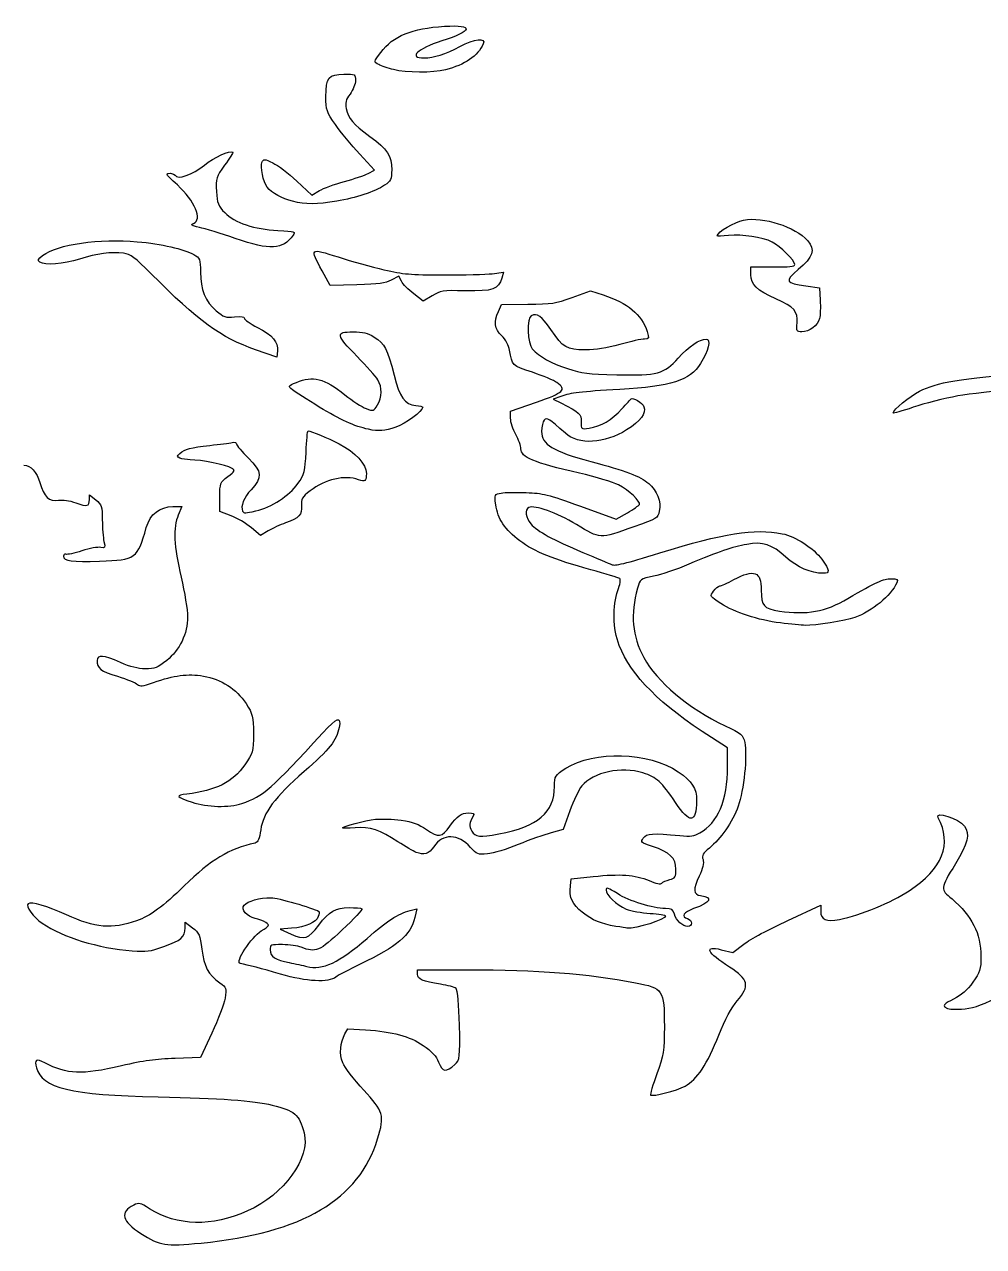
# Model space of a CAD drawing. Extents: x 0 to 500, y 0 to 193.
# Drawn here: x 67.2 to 107.9, y 74.1 to 126 of the extents above; entities that cross this region are included whole.
import ezdxf

# ---------------------------------------------------------------- set-up
doc = ezdxf.new("R2010")
doc.units = 0
doc.layers.add('Layer_1', color=7, linetype='CONTINUOUS')

msp = doc.modelspace()

# ---------------------------------------------------------------- linework, layer by layer
at = {"layer": 'Layer_1', "color": 7}
for points in [[(82.85243, 124.130073), (82.8524, 124.130183)], [(81.77769, 119.720953), (82.0463, 119.865133), (81.41479, 120.542363)], [(78.74286, 119.396483), (79.38249, 118.802853), (79.69937, 118.988803)], [(78.56234, 118.536953), (78.56234, 118.537203)], [(81.2964, 114.993243), (80.16216, 114.963943), (79.82025, 115.582223)], [(83.19157, 115.138723), (83.08183, 115.358263), (82.75624, 115.190393)], [(87.03943, 115.461633), (87.52039, 115.521533), (87.44839, 115.270493)], [(98.02936, 115.412023), (98.02936, 115.746173), (98.9624, 115.746173)], [(100.36737, 114.941973), (100.93824, 114.865473), (100.97204, 114.329633)], [(84.49161, 114.522573), (84.11436, 114.291593), (83.70784, 114.605413)], [(90.4363, 114.455133), (91.21355, 114.733333), (91.7554, 114.558263)], [(87.30799, 113.858953), (87.43677, 114.153363), (88.54791, 114.165163)], [(99.98857, 113.374673), (99.98855, 113.375053)], [(77.92036, 112.181553), (77.88666, 111.917723), (76.9919, 112.229373)], [(89.96255, 110.251243), (89.63436, 110.135183), (89.95279, 109.974403)], [(87.82096, 109.318183), (87.82096, 109.620853), (88.91865, 110.004993)], [(81.78371, 108.851813), (81.7835, 108.851763)], [(69.93467, 105.865253), (69.93767, 106.063003), (70.20862, 105.848223)], [(75.94739, 105.177333), (75.47176, 105.353423), (75.47176, 105.970053)], [(73.47907, 105.565463), (73.86096, 105.565463), (73.70705, 105.208823)], [(90.78544, 105.583783), (92.30864, 105.033893), (92.78159, 105.308013)], [(77.52976, 104.535503), (77.19835, 104.341033), (76.81071, 104.670933), (76.81067, 104.671353)], [(97.03759, 94.526923), (97.04159, 95.315593), (96.36051, 95.751713)], [(90.3386, 92.638423), (90.05731, 91.843943), (89.54363, 91.707963)], [(83.81419, 90.880473), (83.81423, 90.880373)], [(90.36497, 89.453833), (90.40037, 89.755663), (91.33341, 89.853963)], [(83.54982, 88.406133), (83.8333, 88.481333), (83.75, 88.113913)], [(99.59568, 87.986473), (100.99524, 88.629893), (100.99524, 88.380403)], [(73.99543, 87.667043), (73.99843, 87.920863), (74.31382, 87.679223)], [(78.52119, 87.654693), (78.03904, 87.614293), (78.49956, 87.406803)], [(92.29047, 87.736153), (92.29034, 87.736123)], [(96.76769, 86.744893), (97.26022, 86.621383), (97.72817, 86.982213)], [(83.87123, 85.703563), (83.87123, 85.892243), (86.0001, 85.892243)], [(75.13353, 83.202783), (74.64678, 82.159083), (73.57845, 82.124083)], [(80.78843, 83.166423), (80.91378, 83.387723), (81.66464, 83.339023)]]:
    msp.add_lwpolyline(points, dxfattribs=at)
for points in [[(76.12065, 116.958923)], [(99.28807, 100.624493)], [(78.05131, 85.705903)]]:
    msp.add_lwpolyline(points, close=True, dxfattribs=at)
for points in [[(82.30788, 124.862353), (82.83102, 125.560713), (83.62694, 125.886093), (85.02172, 125.971823)], [(85.02172, 125.971823), (86.28438, 126.049423), (86.22853, 125.770413), (84.8965, 125.346363)], [(84.8965, 125.346363), (83.85683, 125.015383), (83.45527, 124.626043), (84.15357, 124.626043)], [(86.66315, 125.219303), (86.44583, 124.718903), (85.8651, 124.322473), (85.05871, 124.124073)], [(85.67044, 125.114373), (86.2835, 125.440713), (86.78219, 125.493423), (86.66315, 125.219303)], [(82.21948, 124.343363), (82.00181, 124.449683), (82.00272, 124.455043), (82.30788, 124.862353)], [(84.15357, 124.626043), (84.54404, 124.626043), (85.07291, 124.796303), (85.67044, 125.114373)], [(82.8524, 124.130183), (82.62526, 124.188383), (82.34044, 124.284283), (82.21948, 124.343363)], [(85.05871, 124.124073), (84.50092, 123.986823), (83.40038, 123.989883), (82.85243, 124.130073)], [(79.97719, 122.980233), (79.98119, 123.784363), (80.10348, 123.937103), (80.74455, 123.937103)], [(80.74455, 123.937103), (81.23066, 123.937103), (81.23465, 123.935103), (81.23465, 123.671533)], [(81.23465, 123.671533), (81.23465, 123.525473), (81.12986, 123.265763), (81.00177, 123.094403)], [(81.00177, 123.094403), (80.82361, 122.856023), (80.78566, 122.709723), (80.84026, 122.471613)], [(80.37879, 121.793723), (80.01356, 122.312123), (79.97458, 122.427273), (79.97719, 122.980233)], [(80.84026, 122.471613), (80.93966, 122.038233), (81.1212, 121.824793), (81.84018, 121.296153)], [(81.41479, 120.542363), (81.06746, 120.914843), (80.60126, 121.477953), (80.37879, 121.793723)], [(81.84018, 121.296153), (82.60366, 120.734783), (82.77142, 120.479453), (82.77142, 119.878793)], [(74.8178, 120.071013), (75.23086, 120.408183), (75.90308, 120.714493), (76.03227, 120.624413)], [(76.03227, 120.624413), (76.04927, 120.612513), (75.88906, 120.362643), (75.67621, 120.069083)], [(73.57367, 119.640573), (73.66977, 119.439443), (74.31941, 119.664173), (74.8178, 120.071013)], [(75.67621, 120.069083), (75.31785, 119.574823), (75.2919, 119.492363), (75.3256, 118.954673)], [(77.49013, 119.131563), (77.31825, 119.353903), (77.1745, 120.022213), (77.26277, 120.188613)], [(77.26277, 120.188613), (77.34587, 120.345273), (77.34767, 120.345193), (77.72471, 120.168013)], [(77.72471, 120.168013), (77.93289, 120.070213), (78.39106, 119.722983), (78.74286, 119.396483)], [(73.22149, 119.685173), (73.22149, 119.765273), (73.53292, 119.725873), (73.57367, 119.640573)], [(73.66844, 119.230793), (73.42262, 119.457843), (73.22149, 119.662323), (73.22149, 119.685173)], [(80.76267, 119.375753), (81.17319, 119.486313), (81.62995, 119.641643), (81.77769, 119.720953)], [(82.77142, 119.878793), (82.77142, 119.469553), (82.73502, 119.389763), (82.46956, 119.217673)], [(74.3577, 117.596863), (74.746, 117.748403), (74.4093, 118.546453), (73.66844, 119.230793)], [(75.3256, 118.954673), (75.3564, 118.463313), (75.4106, 118.325093), (75.67798, 118.056023)], [(78.56234, 118.537203), (78.12809, 118.645173), (77.66972, 118.899273), (77.49013, 119.131563)], [(79.69937, 118.988803), (79.87366, 119.091073), (80.35214, 119.265203), (80.76267, 119.375753)], [(82.46956, 119.217673), (82.03998, 118.939163), (81.24022, 118.672373), (80.44093, 118.540953)], [(80.44093, 118.540953), (79.59453, 118.401793), (79.11083, 118.400833), (78.56234, 118.536953)], [(75.67798, 118.056023), (76.1064, 117.624903), (76.93924, 117.344913), (77.94194, 117.294883)], [(97.71643, 117.739103), (98.55885, 117.897293), (99.90658, 117.462423), (100.4403, 116.860203)], [(74.60468, 117.427963), (74.25649, 117.507863), (74.21043, 117.539393), (74.3577, 117.596863)], [(76.12065, 116.958953), (75.52227, 117.162873), (74.84008, 117.373913), (74.60468, 117.427963)], [(96.60236, 117.074003), (96.60236, 117.227303), (97.34181, 117.668753), (97.71643, 117.739103)], [(67.94286, 116.236533), (68.58253, 116.711363), (70.3641, 116.970223), (71.96802, 116.821373)], [(71.96802, 116.821373), (73.00431, 116.725173), (73.92493, 116.514713), (74.36496, 116.273333)], [(78.58259, 117.094803), (78.12051, 116.468363), (77.63832, 116.441753), (76.12065, 116.958923)], [(77.94194, 117.294883), (78.67404, 117.258383), (78.69776, 117.250983), (78.58259, 117.094803)], [(97.07958, 117.080003), (96.81711, 117.052503), (96.60236, 117.050003), (96.60236, 117.074003)], [(98.93683, 116.803273), (98.50528, 117.017563), (97.67109, 117.141853), (97.07958, 117.080003)], [(100.4403, 116.860203), (100.77687, 116.480433), (100.67647, 116.173223), (100.03942, 115.633593)], [(71.37764, 116.328903), (70.87176, 116.396103), (70.25566, 116.314103), (69.51709, 116.081163)], [(72.55622, 115.458523), (71.85877, 116.160843), (71.68679, 116.287843), (71.37764, 116.328903)], [(79.82025, 115.582223), (79.28368, 116.552533), (79.29368, 116.561273), (80.49371, 116.170833)], [(99.89544, 115.845973), (99.89544, 116.017473), (99.27841, 116.633653), (98.93683, 116.803273)], [(67.82783, 115.955673), (67.71994, 116.030873), (67.74363, 116.088613), (67.94286, 116.236533)], [(69.51709, 116.081163), (68.82924, 115.864283), (68.04274, 115.805853), (67.82783, 115.955673)], [(74.36496, 116.273333), (74.62623, 116.130023), (74.64849, 116.071233), (74.64849, 115.524853)], [(80.49371, 116.170833), (81.05216, 115.989143), (81.92894, 115.744833), (82.44212, 115.627933)], [(98.9624, 115.746173), (99.65634, 115.746173), (99.89544, 115.771773), (99.89544, 115.845973)], [(76.9919, 112.229373), (75.5218, 112.741473), (74.55672, 113.444043), (72.55622, 115.458523)], [(74.64849, 115.524853), (74.64849, 114.793133), (74.86377, 114.267753), (75.32188, 113.881443)], [(82.44212, 115.627933), (83.27886, 115.437313), (83.53943, 115.414663), (84.96681, 115.408533)], [(84.96681, 115.408533), (85.84222, 115.404533), (86.7749, 115.428633), (87.03943, 115.461633)], [(87.44839, 115.270493), (87.31194, 114.794703), (87.06838, 114.710083), (85.90167, 114.733153)], [(99.08981, 114.395383), (98.28651, 114.753733), (98.02936, 115.000263), (98.02936, 115.412023)], [(100.03942, 115.633593), (99.44832, 115.132883), (99.48259, 115.060623), (100.36737, 114.941973)], [(82.75624, 115.190393), (82.4822, 115.049103), (82.25107, 115.017883), (81.2964, 114.993243)], [(83.70784, 114.605413), (83.48425, 114.777993), (83.25193, 115.017983), (83.19157, 115.138723)], [(85.90167, 114.733153), (84.891, 114.753153), (84.86078, 114.748653), (84.49161, 114.522573)], [(88.54791, 114.165163), (89.59383, 114.176263), (89.70467, 114.193263), (90.4363, 114.455133)], [(91.7554, 114.558263), (92.78999, 114.223983), (93.38979, 113.725133), (93.62138, 113.006343)], [(99.98855, 113.375053), (100.03635, 113.856473), (99.86713, 114.048623), (99.08981, 114.395383)], [(100.97204, 114.329633), (100.99064, 114.034913), (100.97804, 113.687863), (100.94324, 113.558413)], [(75.32188, 113.881443), (75.64177, 113.611703), (75.70893, 113.589413), (76.09342, 113.625383)], [(87.44613, 112.827893), (87.13951, 113.136443), (87.10492, 113.394663), (87.30799, 113.858953)], [(89.5259, 113.094903), (89.13318, 113.672033), (88.96147, 113.792443), (88.69494, 113.677573)], [(76.09342, 113.625383), (76.39756, 113.653783), (76.51457, 113.636683), (76.51457, 113.563783)], [(76.51457, 113.563783), (76.51457, 113.508183), (76.76301, 113.335573), (77.06667, 113.180133)], [(77.06667, 113.180133), (77.71049, 112.850553), (77.9674, 112.550033), (77.92036, 112.181553)], [(88.69494, 113.677573), (88.49977, 113.593473), (88.53944, 112.480863), (88.74534, 112.263203)], [(100.19305, 112.989973), (99.96974, 112.989923), (99.9534, 113.020673), (99.98857, 113.374673)], [(100.94324, 113.558413), (100.86394, 113.260033), (100.50757, 112.990033), (100.19305, 112.989973)], [(81.30318, 111.946123), (80.39865, 112.870003), (80.37768, 112.990393), (81.12127, 112.990393)], [(81.12127, 112.990393), (81.56587, 112.990393), (81.73295, 112.949593), (82.02803, 112.768913)], [(82.02803, 112.768913), (82.47434, 112.495633), (82.59344, 112.268243), (82.87291, 111.155843)], [(87.78225, 112.211383), (87.75345, 112.393393), (87.60222, 112.670823), (87.44613, 112.827893)], [(90.99597, 112.224933), (90.20061, 112.224933), (90.06214, 112.306833), (89.5259, 113.094903)], [(93.50814, 112.684233), (93.38877, 112.684233), (92.92103, 112.580883), (92.4687, 112.454583)], [(93.62138, 113.006343), (93.71618, 112.712103), (93.70638, 112.684233), (93.50814, 112.684233)], [(94.94654, 111.879073), (95.39407, 112.373243), (95.85232, 112.684233), (96.13296, 112.684233)], [(96.13296, 112.684233), (96.34946, 112.684233), (96.23026, 112.168013), (95.89244, 111.642623)], [(88.74976, 111.271913), (87.8863, 111.557663), (87.8855, 111.558443), (87.78225, 112.211383)], [(88.74534, 112.263203), (89.0583, 111.932453), (89.55353, 111.656113), (90.23585, 111.431503)], [(92.4687, 112.454583), (91.87858, 112.289793), (91.46262, 112.224933), (90.99597, 112.224933)], [(82.18133, 110.951233), (82.09813, 111.090053), (81.70299, 111.537753), (81.30318, 111.946123)], [(92.33343, 111.166223), (94.07972, 111.127823), (94.3274, 111.195423), (94.94654, 111.879073)], [(95.89244, 111.642623), (95.42628, 110.917633), (94.6411, 110.665693), (92.46504, 110.542863)], [(78.72549, 110.842793), (79.42844, 111.141663), (79.90205, 111.020423), (80.77935, 110.317013)], [(82.87291, 111.155843), (83.11263, 110.201663), (83.32516, 109.905273), (83.79786, 109.865923)], [(89.79162, 110.833283), (89.66802, 110.925783), (89.19918, 111.123183), (88.74976, 111.271913)], [(90.23585, 111.431503), (90.88978, 111.216243), (91.06492, 111.194083), (92.33343, 111.166223)], [(105.1847, 110.464823), (105.95213, 110.852503), (106.83659, 111.001093), (109.97904, 111.270283)], [(78.56083, 110.525563), (78.35959, 110.683873), (78.36182, 110.688183), (78.72549, 110.842793)], [(82.17133, 109.884413), (82.37328, 110.221483), (82.37698, 110.624333), (82.18133, 110.951233)], [(88.91865, 110.004993), (90.09571, 110.416913), (90.20691, 110.522423), (89.79162, 110.833283)], [(111.31281, 110.655853), (111.13402, 110.732953), (107.84528, 110.447773), (106.81913, 110.266243)], [(79.69608, 109.794703), (79.1839, 110.108413), (78.67304, 110.437303), (78.56083, 110.525563)], [(80.77935, 110.317013), (81.10031, 110.059683), (81.50857, 109.796603), (81.68661, 109.732403)], [(92.46504, 110.542863), (90.7734, 110.447363), (90.39136, 110.402863), (89.96255, 110.251243)], [(92.54643, 109.713643), (92.74747, 109.937053), (92.92305, 110.131233), (92.93662, 110.145163)], [(92.93662, 110.145163), (93.01342, 110.224063), (93.42713, 109.971233), (93.48519, 109.809933)], [(104.0685, 109.543813), (104.0685, 109.677343), (104.76734, 110.253983), (105.1847, 110.464823)], [(106.81913, 110.266243), (106.24435, 110.164563), (105.39032, 109.947943), (104.92129, 109.784863)], [(81.7835, 108.851763), (81.18463, 108.979263), (80.58584, 109.249753), (79.69608, 109.794703)], [(81.68661, 109.732403), (82.00848, 109.616333), (82.01122, 109.617183), (82.17133, 109.884413)], [(84.08887, 109.785323), (84.08887, 109.619373), (83.36017, 109.076383), (82.95295, 108.938913)], [(83.79786, 109.865923), (83.95791, 109.852623), (84.08887, 109.816323), (84.08887, 109.785323)], [(89.95279, 109.974403), (90.765, 109.564303), (90.83694, 109.497643), (90.82449, 109.166583)], [(91.15537, 108.899463), (91.65476, 108.973163), (92.13086, 109.251853), (92.54643, 109.713643)], [(93.48519, 109.809933), (93.58776, 109.524943), (93.34282, 109.198103), (92.74646, 108.824193)], [(104.92129, 109.784863), (104.45226, 109.621793), (104.0685, 109.513313), (104.0685, 109.543813)], [(88.0405, 108.627103), (87.91975, 108.840733), (87.82096, 109.151723), (87.82096, 109.318183)], [(89.25159, 109.239513), (89.19109, 109.176313), (89.14077, 108.961063), (89.13984, 108.761073)], [(90.15076, 108.681283), (89.45989, 109.306783), (89.36973, 109.362763), (89.25159, 109.239513)], [(90.82449, 109.166583), (90.81259, 108.849813), (90.81359, 108.849013), (91.15537, 108.899463)], [(79.13318, 107.880313), (79.15468, 108.375013), (79.19418, 108.779763), (79.22098, 108.779763)], [(79.22098, 108.779763), (79.35484, 108.779763), (80.03524, 108.499583), (80.54408, 108.234933)], [(82.95295, 108.938913), (82.45918, 108.772223), (82.23563, 108.755563), (81.78371, 108.851813)], [(88.26003, 108.023743), (88.26003, 108.141963), (88.16123, 108.413483), (88.0405, 108.627103)], [(89.13984, 108.761073), (89.13784, 108.206933), (89.61928, 107.912073), (91.22641, 107.484623)], [(92.74646, 108.824193), (91.80753, 108.235483), (90.70989, 108.175063), (90.15076, 108.681283)], [(73.7684, 107.821653), (73.99999, 108.016253), (74.22946, 108.078423), (75.04426, 108.167323)], [(75.04426, 108.167323), (75.46052, 108.212723), (75.88754, 108.268183), (75.99319, 108.290543)], [(75.99319, 108.290543), (76.11113, 108.315543), (76.18529, 108.290543), (76.18529, 108.226143)], [(76.18529, 108.226143), (76.18529, 108.168343), (76.41123, 107.899083), (76.68737, 107.627723)], [(80.54408, 108.234933), (81.21677, 107.885043), (81.69573, 107.361103), (81.69573, 106.975093)], [(90.74999, 106.987253), (88.78389, 107.440753), (88.26003, 107.658813), (88.26003, 108.023743)], [(73.7774, 107.627263), (73.6444, 107.685963), (73.64299, 107.716263), (73.7684, 107.821653)], [(74.21379, 107.556563), (74.06046, 107.557433), (73.86407, 107.589063), (73.7774, 107.627263)], [(75.97294, 107.206363), (75.77583, 107.330763), (74.65081, 107.554723), (74.21379, 107.556563)], [(76.68737, 107.627723), (77.2682, 107.056953), (77.29082, 106.796553), (76.80411, 106.283653)], [(78.78614, 106.543423), (79.05996, 106.932263), (79.09851, 107.080753), (79.13318, 107.880313)], [(91.22641, 107.484623), (92.70821, 107.090513), (93.31457, 106.860443), (93.68876, 106.550313)], [(67.14744, 107.326063), (67.43689, 107.326063), (67.70168, 107.039633), (67.8288, 106.589013)], [(75.8115, 106.840273), (76.12184, 107.071913), (76.13581, 107.103583), (75.97294, 107.206363)], [(81.69573, 106.975093), (81.69573, 106.641493), (81.64493, 106.600783), (81.36109, 106.706733)], [(92.40853, 106.486413), (92.17152, 106.606143), (91.42517, 106.831523), (90.74999, 106.987253)], [(67.8288, 106.589013), (68.00229, 105.974063), (68.21288, 105.771923), (68.61576, 105.833633)], [(75.47176, 105.970053), (75.47176, 106.553753), (75.48986, 106.600233), (75.8115, 106.840273)], [(76.99716, 105.382453), (77.68322, 105.545473), (78.4202, 106.023733), (78.78614, 106.543423)], [(81.36109, 106.706733), (80.78567, 106.921483), (79.94374, 106.729833), (79.30857, 106.239563)], [(93.29106, 105.650033), (93.35926, 105.776883), (92.84126, 106.267803), (92.40853, 106.486413)], [(93.68876, 106.550313), (94.03918, 106.259903), (94.22496, 105.776273), (94.13923, 105.377623)], [(76.80411, 106.283653), (76.4991, 105.962233), (76.33954, 105.564493), (76.44136, 105.379453)], [(79.30857, 106.239563), (78.96665, 105.975633), (78.91795, 105.890843), (78.94329, 105.603533)], [(87.19074, 105.648103), (87.13464, 106.079213), (87.14184, 106.094463), (87.42363, 106.143783)], [(87.42363, 106.143783), (87.58353, 106.171783), (88.06263, 106.180983), (88.4883, 106.164183)], [(88.4883, 106.164183), (89.19421, 106.136383), (89.39612, 106.085383), (90.78544, 105.583783)], [(68.61576, 105.833633), (68.82151, 105.865133), (69.07132, 105.829633), (69.35987, 105.726533)], [(69.35987, 105.726533), (69.84238, 105.554863), (69.92959, 105.575913), (69.93467, 105.865253)], [(70.20862, 105.848223), (70.44933, 105.657423), (70.47971, 105.563423), (70.48079, 105.006173)], [(72.34932, 104.680283), (72.51291, 105.251303), (72.91388, 105.565463), (73.47907, 105.565463)], [(78.94329, 105.603533), (78.97689, 105.221913), (78.84519, 105.080043), (78.26548, 104.873813)], [(88.21835, 104.108773), (87.58455, 104.581283), (87.26775, 105.055863), (87.19074, 105.648103)], [(88.59178, 105.527933), (88.41265, 105.450733), (88.46237, 105.088143), (88.68738, 104.830843)], [(90.62004, 104.803653), (89.77295, 105.316673), (88.85893, 105.643063), (88.59178, 105.527933)], [(92.78159, 105.308013), (93.04171, 105.458773), (93.27097, 105.612683), (93.29106, 105.650033)], [(70.48079, 105.006173), (70.48162, 104.661183), (70.51349, 104.245783), (70.55209, 104.083063)], [(73.70705, 105.208823), (73.48134, 104.685803), (73.51806, 103.880163), (73.82756, 102.564953)], [(76.81067, 104.671353), (76.59746, 104.852793), (76.20899, 105.080493), (75.94739, 105.177333)], [(76.44136, 105.379453), (76.49666, 105.279023), (76.56194, 105.279423), (76.99716, 105.382453)], [(78.26548, 104.873813), (78.04311, 104.794713), (77.71203, 104.642453), (77.52976, 104.535503)], [(94.13923, 105.377623), (94.07333, 105.071213), (94.04983, 105.056643), (93.05946, 104.708253)], [(70.36791, 103.248983), (71.91434, 103.308383), (71.96724, 103.346583), (72.34932, 104.680283)], [(88.68738, 104.830843), (88.96564, 104.512613), (89.64056, 104.142903), (90.89448, 103.621803)], [(93.05946, 104.708253), (91.57391, 104.185673), (91.64502, 104.182893), (90.62004, 104.803653)], [(94.15454, 103.600673), (96.87341, 104.443903), (98.16786, 104.646523), (99.36018, 104.415563)], [(99.36018, 104.415563), (99.91727, 104.307653), (100.70325, 103.799083), (101.03893, 103.329323)], [(70.41367, 103.833013), (70.29603, 103.858813), (69.94937, 103.796013), (69.61821, 103.688783)], [(70.55209, 104.083063), (70.61509, 103.816913), (70.60119, 103.791813), (70.41367, 103.833013)], [(91.22381, 102.885713), (89.63941, 103.322433), (88.83279, 103.650683), (88.21835, 104.108773)], [(97.85179, 103.963303), (97.24907, 103.857473), (96.65242, 103.652703), (95.39599, 103.120533)], [(99.51299, 103.420263), (98.90835, 103.968253), (98.54897, 104.085723), (97.85179, 103.963303)], [(68.93216, 103.541463), (68.87766, 103.564963), (68.83306, 103.531463), (68.83306, 103.467563)], [(68.83306, 103.467563), (68.83306, 103.256323), (69.19975, 103.204093), (70.36791, 103.248983)], [(69.61821, 103.688783), (69.29539, 103.584263), (68.98667, 103.517973), (68.93216, 103.541463)], [(90.89448, 103.621803), (91.46802, 103.383453), (92.01453, 103.150433), (92.10894, 103.103973)], [(92.10894, 103.103973), (92.24419, 103.037373), (92.67799, 103.142773), (94.15454, 103.600673)], [(101.10523, 102.732813), (100.58104, 102.732813), (99.98994, 102.988033), (99.51299, 103.420263)], [(101.03893, 103.329323), (101.37942, 102.852833), (101.39276, 102.732813), (101.10523, 102.732813)], [(92.46214, 102.510223), (92.41494, 102.542023), (91.85772, 102.710983), (91.22381, 102.885713)], [(95.39599, 103.120533), (94.88488, 102.904043), (94.20925, 102.674733), (93.8946, 102.610943)], [(97.3084, 102.464863), (98.17069, 102.923863), (98.46843, 102.810593), (98.46843, 102.023503)], [(73.82756, 102.564953), (73.97849, 101.923583), (74.10199, 101.168743), (74.10199, 100.887533)], [(92.37984, 102.002423), (92.47224, 102.249933), (92.50933, 102.478443), (92.46214, 102.510223)], [(93.8946, 102.610943), (93.3247, 102.495413), (93.32208, 102.493433), (93.21227, 102.097183)], [(96.70654, 102.196933), (96.76074, 102.196933), (97.03157, 102.317503), (97.3084, 102.464863)], [(102.14667, 101.657943), (103.36174, 102.368583), (103.65372, 102.503133), (103.98077, 102.503133)], [(104.22464, 102.330903), (103.97694, 101.772253), (103.18936, 101.123933), (102.4381, 100.860273)], [(103.98077, 102.503133), (104.26231, 102.503133), (104.29178, 102.482333), (104.22464, 102.330903)], [(92.43844, 99.671383), (92.16378, 100.362583), (92.13877, 101.357033), (92.37984, 102.002423)], [(93.21227, 102.097183), (92.90456, 100.986873), (92.98755, 100.067233), (93.47736, 99.159753)], [(96.74719, 101.452353), (96.28707, 101.748133), (96.28185, 101.757113), (96.44351, 101.975123)], [(96.44351, 101.975123), (96.53401, 102.097113), (96.65234, 102.196933), (96.70654, 102.196933)], [(98.46843, 102.023503), (98.46843, 101.339893), (98.56063, 101.233533), (99.24109, 101.131763)], [(99.28807, 100.624493), (98.32105, 100.747013), (97.35462, 101.061893), (96.74719, 101.452353)], [(99.24109, 101.131763), (100.40383, 100.957863), (101.19447, 101.101063), (102.14667, 101.657943)], [(74.10199, 100.887533), (74.10199, 100.166103), (73.76993, 99.471303), (73.21506, 99.031713)], [(102.4381, 100.860273), (102.03101, 100.717393), (100.75989, 100.512443), (100.33451, 100.521093)], [(100.33451, 100.521093), (100.18358, 100.524093), (99.71268, 100.570693), (99.28807, 100.624493)], [(71.25307, 98.945903), (70.53438, 99.265193), (70.26006, 99.287533), (70.26006, 99.026703)], [(96.36051, 95.751713), (94.16831, 97.155453), (92.95725, 98.365773), (92.43844, 99.671383)], [(93.47736, 99.159753), (94.03754, 98.121893), (95.37025, 97.003073), (96.93381, 96.258053)], [(70.26006, 99.026703), (70.26006, 98.689503), (70.3957, 98.584903), (71.12709, 98.358083)], [(72.3089, 98.677983), (71.97832, 98.678983), (71.68594, 98.753583), (71.25307, 98.945903)], [(73.21506, 99.031713), (72.81451, 98.714373), (72.7168, 98.676233), (72.3089, 98.677983)], [(71.12709, 98.358083), (71.52563, 98.234483), (71.90887, 98.081003), (71.97872, 98.017023)], [(72.65133, 98.093523), (73.53091, 98.404353), (74.10891, 98.478833), (74.77574, 98.367263)], [(74.77574, 98.367263), (75.52958, 98.241153), (76.16916, 97.829163), (76.58437, 97.202233)], [(71.97872, 98.017023), (72.09042, 97.914703), (72.17147, 97.923923), (72.65133, 98.093523)], [(76.58437, 97.202233), (76.86998, 96.770993), (76.9011, 96.644843), (76.9011, 95.918613)], [(79.84254, 95.954693), (80.45674, 96.628903), (80.63877, 96.688103), (80.53915, 96.181253)], [(80.53915, 96.181253), (80.42991, 95.625483), (80.13555, 95.255143), (79.05396, 94.312723)], [(96.93381, 96.258053), (97.64211, 95.920553), (97.69653, 95.874203), (97.76649, 95.548883)], [(76.4114, 92.958483), (77.32536, 93.268013), (77.66591, 93.565393), (79.84254, 95.954693)], [(76.9011, 95.918613), (76.9011, 95.162413), (76.879, 95.081943), (76.5394, 94.600863)], [(97.76649, 95.548883), (97.88269, 95.008503), (97.72799, 93.494273), (97.49047, 92.846533)], [(90.17237, 94.452033), (91.37138, 95.222773), (93.67936, 95.150193), (94.94521, 94.301963)], [(76.5394, 94.600863), (76.0151, 93.858163), (75.29614, 93.495763), (74.07149, 93.356843)], [(93.44332, 94.253273), (92.5159, 94.539363), (91.34248, 94.289573), (90.84536, 93.700203)], [(95.86147, 91.707773), (96.63443, 92.133293), (97.03058, 93.082863), (97.03759, 94.526923)], [(79.05396, 94.312723), (77.80305, 93.222773), (77.30662, 92.555803), (77.21135, 91.837113)], [(89.68685, 93.680143), (89.68685, 94.125833), (89.70175, 94.149523), (90.17237, 94.452033)], [(94.82772, 92.991173), (94.24002, 93.878283), (94.02577, 94.073603), (93.44332, 94.253273)], [(94.94521, 94.301963), (95.52617, 93.912663), (95.72462, 93.598473), (95.72266, 93.071073)], [(87.32681, 91.660823), (88.97618, 91.968073), (89.68685, 92.576133), (89.68685, 93.680143)], [(90.84536, 93.700203), (90.72135, 93.553193), (90.49331, 93.075383), (90.3386, 92.638423)], [(74.07149, 93.356843), (73.5691, 93.299843), (73.61035, 93.235023), (74.29268, 93.009183)], [(74.29268, 93.009183), (74.94122, 92.794533), (75.86226, 92.772473), (76.4114, 92.958483)], [(95.72266, 93.071073), (95.71866, 92.107653), (95.43016, 92.081873), (94.82772, 92.991173)], [(85.24123, 91.991673), (85.55244, 92.431283), (85.72331, 92.551903), (86.0348, 92.551903)], [(86.0348, 92.551903), (86.25149, 92.551903), (86.29128, 92.524403), (86.22845, 92.417943)], [(86.22845, 92.417943), (86.05426, 92.122883), (86.04425, 92.005313), (86.17455, 91.785883)], [(97.49047, 92.846533), (97.24068, 92.165443), (96.74633, 91.446553), (96.26472, 91.064033)], [(105.97998, 92.350803), (105.81223, 92.655653), (106.8606, 92.322103), (107.10465, 91.992963)], [(80.6858, 91.916803), (80.6858, 91.982703), (81.63964, 92.232853), (82.08041, 92.282543)], [(81.21647, 91.920803), (80.92461, 91.901303), (80.6858, 91.899303), (80.6858, 91.916803)], [(83.03948, 91.328793), (82.26299, 91.834713), (81.86421, 91.964213), (81.21647, 91.920803)], [(82.08041, 92.282543), (82.3357, 92.311343), (82.82567, 92.293543), (83.17678, 92.242643)], [(83.17678, 92.242643), (83.67661, 92.170243), (83.90458, 92.085893), (84.24894, 91.845733)], [(84.24894, 91.845733), (84.75663, 91.491693), (84.90247, 91.513143), (85.24123, 91.991673)], [(104.7511, 89.248353), (106.16886, 90.181043), (106.58952, 91.243073), (105.97998, 92.350803)], [(107.10465, 91.992963), (107.34284, 91.671753), (107.24017, 91.250123), (106.71373, 90.387563)], [(77.21135, 91.837113), (77.16055, 91.453613), (77.09503, 91.303373), (76.96664, 91.275643)], [(86.12501, 91.091183), (85.59553, 91.676093), (84.94106, 91.688143), (84.55747, 91.119983)], [(86.17455, 91.785883), (86.32987, 91.524383), (86.49701, 91.506243), (87.32681, 91.660823)], [(89.54363, 91.707963), (89.2611, 91.633163), (88.63437, 91.410253), (88.1509, 91.212593)], [(93.84728, 91.132073), (93.35131, 91.292323), (93.33186, 91.310043), (93.45875, 91.486093)], [(93.45875, 91.486093), (93.60337, 91.686763), (93.85462, 91.704213), (95.01068, 91.593903)], [(95.01068, 91.593903), (95.47714, 91.549403), (95.60485, 91.566503), (95.86147, 91.707773)], [(76.96664, 91.275643), (75.87605, 91.040063), (75.08303, 90.560673), (73.96167, 89.459123)], [(83.81423, 90.880373), (83.69349, 90.928073), (83.34485, 91.129833), (83.03948, 91.328793)], [(84.55747, 91.119983), (84.34619, 90.807063), (84.15562, 90.745653), (83.81419, 90.880473)], [(86.8425, 90.813053), (86.43502, 90.774953), (86.39844, 90.789153), (86.12501, 91.091183)], [(88.1509, 91.212593), (87.66743, 91.014943), (87.07865, 90.835143), (86.8425, 90.813053)], [(94.84603, 90.166493), (94.84603, 90.632943), (94.57192, 90.897943), (93.84728, 91.132073)], [(96.26472, 91.064033), (95.99146, 90.846993), (95.93896, 90.751253), (95.99522, 90.572623)], [(95.99522, 90.572623), (96.03932, 90.432583), (95.97992, 90.174313), (95.83399, 89.872353)], [(106.71373, 90.387563), (106.06043, 89.317143), (106.0614, 89.327303), (106.57093, 88.900223)], [(91.33341, 89.853963), (92.47972, 89.974703), (93.09526, 89.929663), (93.70515, 89.680403)], [(94.58227, 89.722243), (94.81114, 89.782943), (94.84603, 89.841693), (94.84603, 90.166493)], [(95.83399, 89.872353), (95.56524, 89.316013), (95.58079, 89.081363), (95.88899, 89.042973)], [(73.96167, 89.459123), (73.06389, 88.577203), (72.51897, 88.176553), (71.9386, 87.971653)], [(90.86487, 88.331983), (90.44341, 88.657313), (90.30734, 88.962663), (90.36497, 89.453833)], [(92.35783, 89.127123), (91.95846, 89.383833), (91.8824, 89.408493), (91.8824, 89.281193)], [(93.70515, 89.680403), (94.00962, 89.555973), (94.19906, 89.517523), (94.2461, 89.570613)], [(94.2461, 89.570613), (94.2859, 89.615513), (94.4372, 89.683783), (94.58227, 89.722243)], [(68.95966, 88.223833), (68.1363, 88.603773), (67.47354, 88.797203), (67.33239, 88.698763)], [(76.50445, 88.634523), (76.63742, 88.807783), (77.16386, 88.953903), (77.65511, 88.953903)], [(77.65511, 88.953903), (77.9122, 88.953903), (79.40233, 88.525693), (79.68362, 88.370973)], [(91.8824, 89.281193), (91.8824, 89.058893), (92.32426, 88.639263), (92.7341, 88.472333)], [(94.39749, 88.494633), (93.86438, 88.494633), (92.85468, 88.807733), (92.35783, 89.127123)], [(95.88899, 89.042973), (96.4441, 88.973773), (96.32383, 88.746963), (95.59447, 88.487483)], [(101.79455, 88.031783), (102.6968, 88.217843), (103.99939, 88.753843), (104.7511, 89.248353)], [(106.57093, 88.900223), (107.40955, 88.197283), (107.80094, 87.422293), (107.80094, 86.464693)], [(67.33239, 88.698763), (67.20019, 88.606563), (67.54743, 88.122063), (67.92917, 87.866083)], [(76.97817, 88.070343), (76.61049, 88.148543), (76.36022, 88.446573), (76.50445, 88.634523)], [(79.68362, 88.370973), (79.70602, 88.358673), (79.69262, 88.261353), (79.65442, 88.154663)], [(79.67426, 87.786383), (80.13701, 88.391843), (80.38043, 88.532893), (80.96258, 88.532893)], [(81.50651, 88.483593), (81.54531, 88.456493), (81.17111, 88.051743), (80.67484, 87.584133)], [(80.96258, 88.532893), (81.22289, 88.532893), (81.46766, 88.510693), (81.50651, 88.483593)], [(81.72611, 87.226873), (82.56917, 87.965363), (83.043, 88.271753), (83.54982, 88.406133)], [(92.29034, 87.736123), (91.67359, 87.837403), (91.30718, 87.990563), (90.86487, 88.331983)], [(92.7341, 88.472333), (92.93045, 88.392333), (93.38719, 88.308213), (93.7491, 88.285333)], [(93.7491, 88.285333), (94.11099, 88.262433), (94.40709, 88.216433), (94.40709, 88.183023)], [(94.77887, 88.250873), (94.71997, 88.456133), (94.65976, 88.494633), (94.39749, 88.494633)], [(95.59447, 88.487483), (95.16428, 88.334433), (95.04843, 88.141083), (95.34015, 88.063023)], [(100.99524, 88.380403), (100.99524, 88.012653), (101.22206, 87.913723), (101.79455, 88.031783)], [(67.92917, 87.866083), (68.83714, 87.257203), (70.28733, 86.814513), (71.75458, 86.698313)], [(71.9386, 87.971653), (70.88642, 87.600183), (70.18189, 87.659833), (68.95966, 88.223833)], [(77.41949, 87.899993), (77.31421, 87.964493), (77.11561, 88.041113), (76.97817, 88.070343)], [(77.23443, 87.545443), (77.58763, 87.768113), (77.59907, 87.790033), (77.41949, 87.899993)], [(78.49956, 87.406803), (79.07685, 87.146693), (79.22094, 87.193253), (79.67426, 87.786383)], [(79.65442, 88.154663), (79.56282, 87.900303), (79.11989, 87.704863), (78.52119, 87.654693)], [(83.75, 88.113913), (83.58085, 87.367713), (83.00261, 86.871143), (81.43902, 86.129343)], [(94.40709, 88.183023), (94.40709, 88.019173), (93.1485, 87.621033), (92.76055, 87.662153)], [(95.35715, 87.729143), (95.13311, 87.729143), (94.85707, 87.978193), (94.77887, 88.250873)], [(95.34015, 88.063023), (95.54469, 88.008323), (95.55891, 87.729143), (95.35715, 87.729143)], [(97.72817, 86.982213), (97.98554, 87.180673), (98.82592, 87.632583), (99.59568, 87.986473)], [(73.09511, 86.880773), (73.82594, 87.138043), (73.99055, 87.281803), (73.99543, 87.667043)], [(74.31382, 87.679223), (74.59254, 87.465673), (74.63842, 87.358913), (74.70851, 86.760633)], [(76.33041, 86.162073), (76.10925, 86.208273), (76.80697, 87.275943), (77.23443, 87.545443)], [(80.67484, 87.584133), (79.70662, 86.671813), (79.5446, 86.603543), (78.92947, 86.848763)], [(79.17433, 86.032743), (79.82173, 85.856413), (80.5514, 86.197863), (81.72611, 87.226873)], [(92.76055, 87.662153), (92.73035, 87.665153), (92.51883, 87.698653), (92.29047, 87.736153)], [(71.75458, 86.698313), (72.36627, 86.649913), (72.48519, 86.666113), (73.09511, 86.880773)], [(74.70851, 86.760633), (74.79331, 86.036453), (74.9859, 85.679363), (75.47575, 85.337753)], [(78.13365, 86.960883), (77.62943, 86.963883), (77.61224, 86.955883), (77.61224, 86.739403)], [(77.61224, 86.739403), (77.61224, 86.451453), (77.83707, 86.299053), (78.41301, 86.196533)], [(78.92947, 86.848763), (78.77854, 86.908963), (78.42042, 86.959383), (78.13365, 86.960883)], [(97.11975, 86.007063), (96.15995, 86.619793), (96.00954, 86.935013), (96.76769, 86.744893)], [(78.41301, 86.196533), (78.66688, 86.151333), (79.00947, 86.077643), (79.17433, 86.032743)], [(107.80094, 86.464693), (107.80094, 85.917873), (107.75804, 85.780353), (107.45666, 85.359683)], [(78.05134, 85.705893), (77.2113, 85.949603), (76.70503, 86.083803), (76.33041, 86.162073)], [(80.40664, 85.582113), (80.08372, 85.333273), (79.17025, 85.381283), (78.05131, 85.705903)], [(81.43902, 86.129343), (80.97789, 85.910573), (80.51332, 85.664313), (80.40664, 85.582113)], [(84.84355, 85.275033), (84.08329, 85.388723), (83.87123, 85.482193), (83.87123, 85.703563)], [(86.0001, 85.892243), (88.99848, 85.892243), (91.03702, 85.733663), (93.13374, 85.337303)], [(97.4524, 84.574333), (97.99524, 85.200843), (97.92783, 85.491183), (97.11975, 86.007063)], [(75.47575, 85.337753), (75.75476, 85.143193), (75.76913, 85.101023), (75.6972, 84.688083)], [(85.50594, 85.098413), (85.44414, 85.150313), (85.14612, 85.229773), (84.84355, 85.275033)], [(93.13374, 85.337303), (94.30081, 85.116683), (94.35314, 85.036993), (94.35284, 83.480933)], [(107.45666, 85.359683), (107.2163, 85.024243), (106.96858, 84.808543), (106.63597, 84.645053)], [(75.6972, 84.688083), (75.6549, 84.445213), (75.40124, 83.776823), (75.13353, 83.202783)], [(85.65032, 83.541443), (85.63172, 84.390873), (85.57112, 85.043623), (85.50594, 85.098413)], [(106.63597, 84.645053), (106.24744, 84.454073), (106.1836, 84.390673), (106.28988, 84.301373)], [(106.97335, 84.223873), (107.42677, 84.250173), (107.6997, 84.337463), (108.48699, 84.708153)], [(96.67005, 83.119893), (96.92543, 83.763943), (97.21225, 84.297163), (97.4524, 84.574333)], [(106.28988, 84.301373), (106.38198, 84.223973), (106.58222, 84.201263), (106.97335, 84.223873)], [(80.69033, 81.943983), (80.54151, 82.314663), (80.5804, 82.799133), (80.78843, 83.166423)], [(81.66464, 83.339023), (82.82046, 83.264123), (83.52009, 83.075073), (84.11063, 82.678133)], [(85.45125, 81.861283), (85.67031, 82.067413), (85.68074, 82.155433), (85.65032, 83.541443)], [(94.35284, 83.480933), (94.35262, 82.463613), (94.31634, 82.234403), (94.03443, 81.470683)], [(95.23069, 80.948733), (95.73518, 81.217073), (96.184, 81.894083), (96.67005, 83.119893)], [(84.11063, 82.678133), (84.4826, 82.428093), (84.66524, 82.229783), (84.76638, 81.966103)], [(68.03836, 81.937243), (67.6672, 82.128603), (67.59001, 82.082703), (67.68558, 81.727463)], [(73.57845, 82.124083), (72.73555, 82.096483), (72.25311, 82.030083), (71.29221, 81.809033)], [(67.68558, 81.727463), (67.91822, 80.862663), (69.12321, 80.575503), (72.85707, 80.495033)], [(71.29221, 81.809033), (69.58306, 81.415953), (69.00529, 81.438713), (68.03836, 81.937243)], [(81.58276, 80.783783), (81.16933, 81.229113), (80.76773, 81.751203), (80.69033, 81.943983)], [(84.76638, 81.966103), (84.92599, 81.549933), (85.09318, 81.524343), (85.45125, 81.861283)], [(94.03443, 81.470683), (93.85942, 80.996583), (93.74049, 80.591773), (93.77014, 80.571103)], [(72.85707, 80.495033), (75.4715, 80.438733), (76.90059, 80.335483), (77.69058, 80.145933)], [(82.17443, 78.711953), (82.47571, 79.710733), (82.42984, 79.871343), (81.58276, 80.783783)], [(93.77014, 80.571103), (93.87515, 80.497903), (94.86344, 80.753393), (95.23069, 80.948733)], [(77.69058, 80.145933), (78.65066, 79.915583), (78.84093, 79.749883), (79.05109, 78.961043)], [(79.05109, 78.961043), (79.33289, 77.903273), (78.1998, 76.338703), (76.64949, 75.644943)], [(74.6739, 74.284863), (78.9867, 74.706973), (81.39516, 76.128533), (82.17443, 78.711953)], [(71.81609, 75.895833), (71.21417, 75.601823), (71.31446, 75.197213), (72.11397, 74.694093)], [(72.48786, 75.738043), (72.08125, 75.994213), (72.0382, 76.004323), (71.81609, 75.895833)], [(76.64949, 75.644943), (75.13428, 74.966893), (73.65946, 74.999873), (72.48786, 75.738043)], [(72.11397, 74.694093), (72.96133, 74.160863), (73.13057, 74.133813), (74.6739, 74.284863)]]:
    msp.add_open_spline(points, degree=3, dxfattribs=at)

doc.saveas('drawing.dxf')
